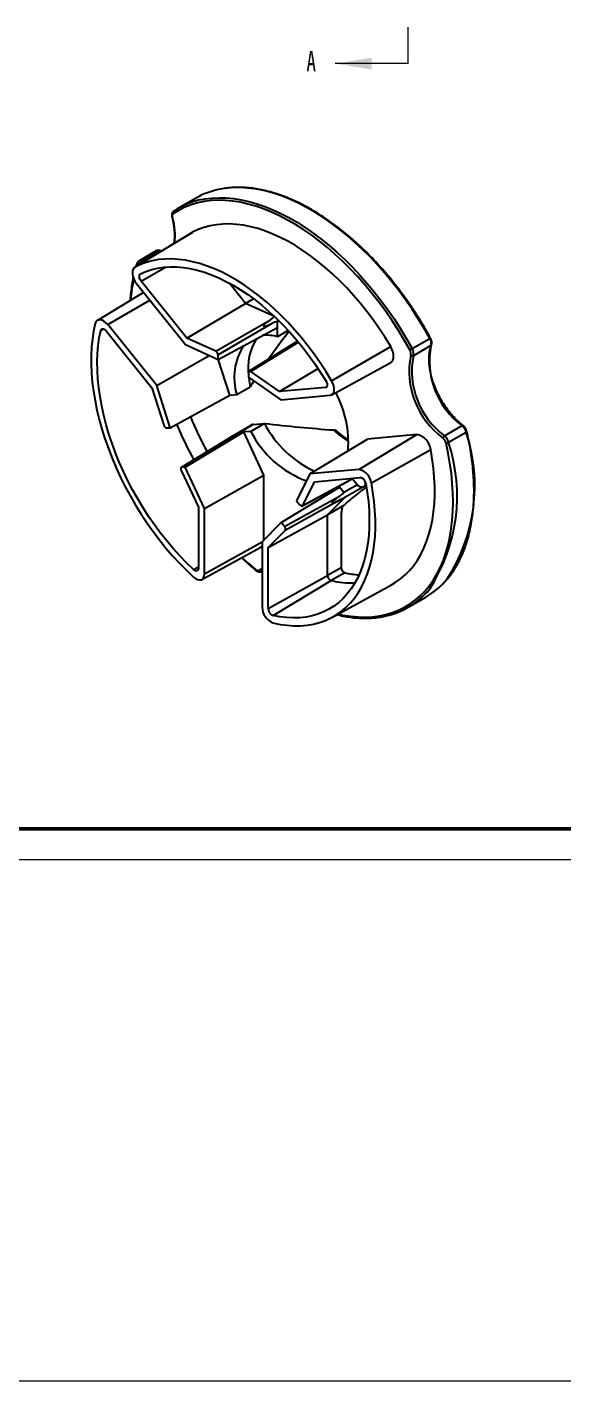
# Model space of a CAD drawing. Header units: millimetres. Extents: x 2517 to 6633, y 792 to 3241.
# Drawn here: x 3525.3 to 3553.3, y 1110 to 1180.5 of the extents above; entities that cross this region are included whole.
import ezdxf

# ---------------------------------------------------------------- set-up
doc = ezdxf.new("R2010")
doc.units = ezdxf.units.MM
doc.linetypes.add('HIDDEN', pattern=[9.525, 6.35, -3.175])
for name, color, linetype, lineweight in [('尺寸标注', 2, 'Continuous', 9), ('引导线', 6, 'Continuous', 9), ('粗实线', 9, 'Continuous', 50)]:
    doc.layers.add(name, color=color, linetype=linetype, lineweight=lineweight)
doc.styles.add('SLDTEXTSTYLE4', font='TXT', dxfattribs={"width": 0.7})

msp = doc.modelspace()

# ---------------------------------------------------------------- linework, layer by layer
at = {"color": 7, "linetype": 'HIDDEN', "lineweight": 18}
msp.add_line((3545.1966, 1178.6092), (3545.1966, 1180.5142), dxfattribs=at)
at = {"color": 7, "linetype": 'Continuous', "lineweight": 18}
msp.add_line((3545.1966, 1178.6092), (3541.3866, 1178.6092), dxfattribs=at)
at = {"color": 7, "linetype": 'Continuous', "lineweight": 25}
for p, q in [((3534.1104, 1171.5877), (3533.1912, 1171.057)), ((3533.9459, 1169.8159), (3530.9434, 1167.9959)), ((3530.9539, 1168.0018), (3533.9577, 1169.8225)), ((3533.9577, 1169.8225), (3533.9459, 1169.8159)), ((3532.0685, 1168.8475), (3531.1493, 1168.3168)), ((3532.2184, 1168.8514), (3531.2992, 1168.3208)), ((3531.0511, 1168.1893), (3531.0044, 1168.0329)), ((3531.0387, 1167.1425), (3533.5941, 1163.9636)), ((3533.6636, 1164.3013), (3531.2799, 1167.2666)), ((3531.4046, 1166.6874), (3528.9988, 1165.2291)), ((3533.6636, 1164.3013), (3536.7158, 1166.1129)), ((3537.1339, 1166.3543), (3536.7158, 1166.1129)), ((3538.2213, 1165.4265), (3536.7158, 1166.1129)), ((3532.0914, 1161.8256), (3529.5361, 1165.0045)), ((3535.1667, 1163.616), (3538.0109, 1165.2641)), ((3538.128, 1165.0747), (3535.2839, 1163.4266)), ((3538.3775, 1164.8627), (3538.3775, 1165.1739)), ((3529.4592, 1164.676), (3531.8429, 1161.7107)), ((3535.1667, 1163.616), (3533.6636, 1164.3013)), ((3535.2839, 1163.1932), (3538.3775, 1164.8627)), ((3538.3775, 1164.3728), (3538.3775, 1164.8627)), ((3538.9455, 1164.7007), (3538.3775, 1164.3728)), ((3533.5941, 1163.9636), (3535.2839, 1163.1932)), ((3539.236, 1164.0228), (3536.9046, 1162.576)), ((3539.4374, 1164.139), (3539.236, 1164.0228)), ((3541.2049, 1162.084), (3544.2822, 1163.8623)), ((3545.4028, 1163.7529), (3546.322, 1164.2836)), ((3546.3811, 1163.9163), (3545.4618, 1163.3857)), ((3532.0914, 1161.8256), (3534.8279, 1163.4011)), ((3535.2839, 1163.1932), (3535.2839, 1163.4266)), ((3535.891, 1161.3249), (3535.2992, 1163.2015)), ((3541.2077, 1161.3487), (3544.2853, 1163.0387)), ((3536.8749, 1162.5081), (3536.8749, 1162.2747)), ((3536.8749, 1162.2747), (3538.5647, 1161.0942)), ((3538.4952, 1161.5121), (3536.9921, 1162.5623)), ((3538.4952, 1161.5121), (3540.4978, 1162.7188)), ((3531.8429, 1161.7107), (3532.4576, 1159.7614)), ((3532.7825, 1159.6343), (3532.0914, 1161.8256)), ((3536.2584, 1161.3577), (3536.9655, 1161.7659)), ((3540.8789, 1161.7253), (3538.4952, 1161.5121)), ((3532.7825, 1159.6343), (3535.891, 1161.3249)), ((3535.891, 1161.3249), (3536.2584, 1161.3577)), ((3538.5647, 1161.0942), (3541.1201, 1161.3227)), ((3532.6075, 1159.6186), (3532.7825, 1159.6343)), ((3533.5781, 1157.5839), (3536.6335, 1159.4113)), ((3537.0862, 1159.7944), (3536.1068, 1159.229)), ((3537.1071, 1159.7986), (3536.4, 1159.3904)), ((3536.6335, 1159.4113), (3536.4, 1159.3904)), ((3537.0009, 1159.4441), (3536.6335, 1159.4113)), ((3537.6704, 1157.1646), (3536.6335, 1159.4113)), ((3537.708, 1159.8523), (3537.0009, 1159.4441)), ((3537.1071, 1159.7986), (3537.708, 1159.8523)), ((3547.0821, 1159.2095), (3548.0014, 1159.7401)), ((3548.2217, 1159.3873), (3547.3024, 1158.8567)), ((3535.8792, 1159.0952), (3533.3799, 1157.5608)), ((3536.1271, 1159.2406), (3533.403, 1157.5682)), ((3535.8802, 1159.0935), (3536.1271, 1159.2406)), ((3540.0673, 1157.2213), (3543.0664, 1159.0436)), ((3542.6227, 1157.4497), (3545.6368, 1159.2734)), ((3545.6368, 1159.2734), (3543.0664, 1159.0436)), ((3543.2729, 1156.7541), (3546.365, 1158.4943)), ((3533.3703, 1157.4091), (3534.2586, 1155.4843)), ((3533.5781, 1157.5839), (3533.403, 1157.5682)), ((3534.5768, 1155.42), (3533.5781, 1157.5839)), ((3542.6227, 1157.4497), (3540.0673, 1157.2213)), ((3534.5768, 1155.42), (3537.6704, 1157.1646)), ((3537.6704, 1153.7745), (3537.6704, 1157.1646)), ((3538.5807, 1154.6959), (3541.6064, 1156.5404)), ((3540.0673, 1157.2213), (3539.3763, 1155.8278)), ((3539.678, 1155.5549), (3542.1868, 1156.9088)), ((3539.7012, 1155.5798), (3540.3159, 1156.8193)), ((3540.3159, 1156.8193), (3542.6996, 1157.0324)), ((3541.6064, 1156.5404), (3541.5755, 1156.5789)), ((3541.8399, 1156.25), (3541.6064, 1156.5404)), ((3542.547, 1156.6582), (3541.8399, 1156.25)), ((3542.8612, 1156.5518), (3541.8836, 1155.9874)), ((3542.2962, 1156.9702), (3542.547, 1156.6582)), ((3542.3282, 1156.9886), (3542.35, 1157.0012)), ((3542.9339, 1156.5774), (3542.8612, 1156.5518)), ((3538.7557, 1154.4782), (3541.6224, 1156.0682)), ((3541.6552, 1155.8713), (3538.7885, 1154.2812)), ((3539.3763, 1155.8278), (3539.5513, 1155.6101)), ((3540.9938, 1155.0868), (3541.8836, 1155.9874)), ((3534.2586, 1155.4843), (3534.2586, 1152.3059)), ((3534.5768, 1152.0127), (3534.5768, 1155.42)), ((3541.7774, 1155.5392), (3540.9938, 1155.0868)), ((3538.5807, 1154.6959), (3537.582, 1153.6851)), ((3537.9002, 1153.3821), (3540.9938, 1155.0868)), ((3538.7557, 1154.4782), (3538.5807, 1154.6959)), ((3540.9938, 1151.9283), (3540.9938, 1155.0868)), ((3541.7009, 1155.0876), (3541.7009, 1152.3365)), ((3537.9002, 1153.3821), (3538.7885, 1154.2812)), ((3534.4434, 1151.7243), (3537.521, 1153.4144)), ((3537.582, 1153.6851), (3537.582, 1150.2777)), ((3537.9002, 1150.2036), (3537.9002, 1153.3821)), ((3541.7009, 1152.3365), (3540.9938, 1151.9283)), ((3537.5543, 1152.1466), (3537.582, 1152.1627)), ((3537.5704, 1152.1575), (3537.5548, 1152.1469)), ((3537.582, 1152.1666), (3537.5704, 1152.1575)), ((3537.9002, 1150.2036), (3540.9938, 1151.9283)), ((3538.1515, 1149.8438), (3541.1765, 1151.6666)), ((3541.8837, 1152.0748), (3541.1765, 1151.6666)), ((3541.2514, 1149.7599), (3544.329, 1151.4499)), ((3545.1902, 1150.2718), (3546.1094, 1150.8025))]:
    msp.add_line(p, q, dxfattribs=at)
at = {"color": 8, "linetype": 'Continuous', "lineweight": 25}
for p, q in [((3532.3054, 1168.8215), (3532.2184, 1168.8514)), ((3531.0758, 1168.1185), (3531.0596, 1168.0663)), ((3531.2576, 1168.1863), (3531.241, 1168.1924)), ((3531.2799, 1167.2666), (3532.5416, 1168.0042)), ((3531.2992, 1168.3208), (3531.4151, 1168.2818)), ((3536.7158, 1166.1129), (3535.8609, 1167.1764)), ((3529.5361, 1165.0045), (3531.7275, 1166.2857)), ((3538.2269, 1165.4298), (3538.2213, 1165.4265)), ((3538.4491, 1165.2153), (3538.3775, 1165.1739)), ((3529.1724, 1164.6976), (3529.3221, 1164.7805)), ((3539.4698, 1164.0999), (3536.9921, 1162.5623)), ((3540.8789, 1161.7253), (3540.9523, 1161.7697)), ((3539.7012, 1155.5798), (3542.3322, 1156.9996)), ((3534.5768, 1152.0127), (3537.5885, 1153.6916)), ((3534.0073, 1152.2362), (3534.2586, 1152.3846)), ((3537.4456, 1152.2006), (3537.582, 1152.2918)), ((3537.5704, 1152.1575), (3537.582, 1152.1643))]:
    msp.add_line(p, q, dxfattribs=at)
at = {"color": 8, "linetype": 'Continuous', "lineweight": 25, "flags": 128}
for points in [[(3546.322, 1164.2836), (3546.0267, 1164.8028), (3545.7167, 1165.313), (3545.3928, 1165.813), (3545.0559, 1166.3016), (3544.7066, 1166.7776), (3544.346, 1167.2397), (3543.9749, 1167.6868), (3543.5942, 1168.1179), (3543.2049, 1168.5318), (3542.8079, 1168.9275), (3542.4043, 1169.3041), (3541.9949, 1169.6605), (3541.5809, 1169.996), (3541.1632, 1170.3097), (3540.7429, 1170.6008), (3540.3211, 1170.8686), (3539.8987, 1171.1124), (3539.4769, 1171.3317), (3539.0566, 1171.5258), (3538.6389, 1171.6944), (3538.2249, 1171.8369), (3537.8155, 1171.9531), (3537.4119, 1172.0426), (3537.0149, 1172.1052), (3536.6256, 1172.1408), (3536.2449, 1172.1493), (3535.8738, 1172.1306), (3535.5132, 1172.0849), (3535.3869, 1172.0619)], [(3534.4738, 1171.5325), (3534.5939, 1171.5542), (3534.9545, 1171.5999), (3535.3256, 1171.6186), (3535.7063, 1171.6101), (3536.0956, 1171.5745), (3536.4926, 1171.5119), (3536.8963, 1171.4224), (3537.3057, 1171.3062), (3537.7197, 1171.1637), (3538.1374, 1170.9952), (3538.5576, 1170.801), (3538.9795, 1170.5818), (3539.4019, 1170.3379), (3539.8237, 1170.0701), (3540.244, 1169.779), (3540.6616, 1169.4654), (3541.0757, 1169.1299), (3541.485, 1168.7734), (3541.8887, 1168.3968), (3542.2857, 1168.0011), (3542.675, 1167.5872), (3543.0557, 1167.1562), (3543.4268, 1166.709), (3543.7874, 1166.2469), (3544.1366, 1165.771), (3544.4736, 1165.2824), (3544.7975, 1164.7823), (3545.1074, 1164.2721), (3545.4028, 1163.7529)], [(3532.9153, 1170.5746), (3532.9037, 1170.5775), (3532.8953, 1170.5818), (3532.8903, 1170.5875), (3532.8894, 1170.5899)], [(3548.2217, 1159.3873), (3548.2342, 1159.3956), (3548.2436, 1159.4041), (3548.2496, 1159.4126), (3548.2519, 1159.4206), (3548.2515, 1159.4248)], [(3541.5424, 1149.9197), (3541.8096, 1149.8638), (3542.2031, 1149.8026), (3542.5889, 1149.7683), (3542.966, 1149.7609), (3543.3337, 1149.7803), (3543.6909, 1149.8267), (3544.0368, 1149.8997), (3544.3705, 1149.9994), (3544.6912, 1150.1254), (3544.9981, 1150.2774), (3545.2904, 1150.455), (3545.5675, 1150.6578), (3545.8286, 1150.8854), (3546.073, 1151.137), (3546.3002, 1151.4122), (3546.5096, 1151.7101), (3546.7008, 1152.0302), (3546.8731, 1152.3715), (3547.0262, 1152.7333), (3547.1597, 1153.1147), (3547.2734, 1153.5146), (3547.3668, 1153.9322), (3547.4397, 1154.3664), (3547.4921, 1154.816), (3547.5237, 1155.2801), (3547.5345, 1155.7573), (3547.5245, 1156.2467), (3547.4936, 1156.7469), (3547.442, 1157.2567), (3547.3697, 1157.7748), (3547.277, 1158.3), (3547.1641, 1158.8309)], [(3536.5323, 1152.8714), (3536.8303, 1152.5951), (3537.2361, 1152.2409)]]:
    msp.add_lwpolyline(points, dxfattribs=at)
at = {"color": 7, "linetype": 'Continuous', "lineweight": 25, "flags": 128}
for points in [[(3545.2803, 1163.6863), (3544.9874, 1164.2012), (3544.68, 1164.7072), (3544.3588, 1165.2031), (3544.0247, 1165.6876), (3543.6784, 1166.1596), (3543.3208, 1166.6178), (3542.9528, 1167.0612), (3542.5753, 1167.4887), (3542.1892, 1167.8992), (3541.7955, 1168.2916), (3541.3952, 1168.665), (3540.9893, 1169.0185), (3540.5787, 1169.3512), (3540.1645, 1169.6623), (3539.7477, 1169.9509), (3539.3294, 1170.2165), (3538.9105, 1170.4583), (3538.4922, 1170.6757), (3538.0754, 1170.8683), (3537.6612, 1171.0354), (3537.2507, 1171.1767), (3536.8447, 1171.2919), (3536.4444, 1171.3807), (3536.0507, 1171.4428), (3535.6647, 1171.4781), (3535.2871, 1171.4865), (3534.9191, 1171.468), (3534.5615, 1171.4226), (3534.2152, 1171.3505), (3533.8811, 1171.2518), (3533.5599, 1171.1267), (3533.2525, 1170.9756), (3532.9596, 1170.7989)], [(3544.2822, 1163.8623), (3543.9913, 1164.3356), (3543.6869, 1164.7987), (3543.3698, 1165.2501), (3543.0409, 1165.6887), (3542.7011, 1166.1132), (3542.3514, 1166.5225), (3541.9927, 1166.9153), (3541.626, 1167.2908), (3541.2523, 1167.6477), (3540.8728, 1167.985), (3540.4883, 1168.302), (3540.1001, 1168.5976), (3539.7091, 1168.8711), (3539.3165, 1169.1216), (3538.9234, 1169.3486), (3538.5308, 1169.5513), (3538.1398, 1169.7292), (3537.7516, 1169.8819), (3537.3671, 1170.0088), (3536.9876, 1170.1097), (3536.6139, 1170.1842), (3536.2472, 1170.2321), (3535.8885, 1170.2534), (3535.5388, 1170.2479), (3535.199, 1170.2157), (3534.8701, 1170.1569), (3534.553, 1170.0716), (3534.2486, 1169.96), (3533.9577, 1169.8225)], [(3530.9539, 1168.0018), (3530.8888, 1167.9484), (3530.8435, 1167.8688), (3530.8205, 1167.7671), (3530.8209, 1167.6489), (3530.8448, 1167.5204), (3530.8909, 1167.3885), (3530.9567, 1167.2603), (3531.0387, 1167.1425)], [(3541.2049, 1162.084), (3540.9161, 1162.554), (3540.6139, 1163.0137), (3540.299, 1163.4619), (3539.9725, 1163.8974), (3539.6351, 1164.3189), (3539.2879, 1164.7252), (3538.9317, 1165.1153), (3538.5676, 1165.488), (3538.1966, 1165.8424), (3537.8197, 1166.1774), (3537.438, 1166.4921), (3537.0526, 1166.7856), (3536.6644, 1167.0571), (3536.2746, 1167.3059), (3535.8842, 1167.5312), (3535.4944, 1167.7325), (3535.1062, 1167.9092), (3534.7208, 1168.0607), (3534.339, 1168.1868), (3533.9622, 1168.2869), (3533.5912, 1168.3609), (3533.2271, 1168.4085), (3532.8709, 1168.4296), (3532.5237, 1168.4242), (3532.1863, 1168.3922), (3531.8598, 1168.3338), (3531.5449, 1168.2491), (3531.2427, 1168.1383), (3530.9539, 1168.0018)], [(3531.2445, 1167.6458), (3531.5292, 1167.772), (3531.8271, 1167.8726), (3532.1371, 1167.9474), (3532.4585, 1167.996), (3532.7902, 1168.0185), (3533.1314, 1168.0146), (3533.4811, 1167.9844), (3533.8383, 1167.9281), (3534.2019, 1167.8457), (3534.5709, 1167.7375), (3534.9442, 1167.6039), (3535.3208, 1167.4451), (3535.6995, 1167.2617), (3536.0794, 1167.0542), (3536.4593, 1166.8231), (3536.838, 1166.5692), (3537.2146, 1166.2932), (3537.5879, 1165.9958), (3537.9569, 1165.678), (3538.3205, 1165.3405), (3538.6777, 1164.9845), (3539.0274, 1164.6109), (3539.3686, 1164.2209), (3539.7003, 1163.8154), (3540.0217, 1163.3957), (3540.3317, 1162.963), (3540.6295, 1162.5185), (3540.9143, 1162.0636)], [(3531.2799, 1167.2666), (3531.2436, 1167.3188), (3531.2145, 1167.3757), (3531.1943, 1167.4342), (3531.1839, 1167.4911), (3531.1841, 1167.5433), (3531.1947, 1167.5881), (3531.2152, 1167.6228), (3531.2445, 1167.6458)], [(3528.8859, 1165.0595), (3528.8029, 1164.667), (3528.7401, 1164.2584), (3528.6977, 1163.8348), (3528.6758, 1163.3974), (3528.6744, 1162.9474), (3528.6936, 1162.4861), (3528.7334, 1162.0147), (3528.7935, 1161.5346), (3528.8739, 1161.0471), (3528.9742, 1160.5536), (3529.0943, 1160.0554), (3529.2339, 1159.5538), (3529.3924, 1159.0504), (3529.5695, 1158.5465), (3529.7646, 1158.0434), (3529.9774, 1157.5427), (3530.207, 1157.0456), (3530.453, 1156.5536), (3530.7146, 1156.068), (3530.9911, 1155.5902), (3531.2817, 1155.1215), (3531.5857, 1154.6632), (3531.9021, 1154.2166), (3532.2301, 1153.7829), (3532.5689, 1153.3634), (3532.9173, 1152.9591), (3533.2746, 1152.5712), (3533.6397, 1152.2008), (3534.0115, 1151.849)], [(3529.5361, 1165.0045), (3529.4423, 1165.1055), (3529.3417, 1165.1842), (3529.2397, 1165.2365), (3529.1417, 1165.2596), (3529.053, 1165.2523), (3528.9783, 1165.2149), (3528.9216, 1165.1495), (3528.8859, 1165.0595)], [(3534.0073, 1152.2362), (3533.647, 1152.5836), (3533.2937, 1152.9491), (3532.9484, 1153.3317), (3532.6121, 1153.7301), (3532.2858, 1154.1433), (3531.9703, 1154.5701), (3531.6667, 1155.0092), (3531.3758, 1155.4594), (3531.0983, 1155.9194), (3530.8352, 1156.3879), (3530.5872, 1156.8635), (3530.3549, 1157.3449), (3530.1391, 1157.8306), (3529.9403, 1158.3194), (3529.7592, 1158.8097), (3529.5963, 1159.3002), (3529.452, 1159.7894), (3529.3267, 1160.276), (3529.2208, 1160.7585), (3529.1346, 1161.2357), (3529.0684, 1161.706), (3529.0224, 1162.1681), (3528.9966, 1162.6208), (3528.9912, 1163.0627), (3529.0061, 1163.4925), (3529.0414, 1163.9091), (3529.0969, 1164.3112), (3529.1724, 1164.6976)], [(3529.1724, 1164.6976), (3529.1877, 1164.738), (3529.2124, 1164.7676), (3529.2452, 1164.7847), (3529.2844, 1164.7884), (3529.3277, 1164.7785), (3529.3729, 1164.7555), (3529.4176, 1164.7207), (3529.4592, 1164.676)], [(3544.2853, 1163.0387), (3544.3381, 1163.0782), (3544.3898, 1163.1497), (3544.4224, 1163.2422), (3544.4346, 1163.3518), (3544.4259, 1163.4739), (3544.3966, 1163.6034), (3544.3481, 1163.7347), (3544.2822, 1163.8623)], [(3536.8843, 1162.2682), (3536.9091, 1162.0777), (3536.9655, 1161.7659)], [(3540.9143, 1162.0636), (3540.9436, 1162.0068), (3540.9641, 1161.9483), (3540.9747, 1161.8913), (3540.9749, 1161.8389), (3540.9645, 1161.794), (3540.9443, 1161.7589), (3540.9152, 1161.7355), (3540.8789, 1161.7253)], [(3541.1201, 1161.3227), (3541.2021, 1161.3457), (3541.2679, 1161.398), (3541.3139, 1161.4767), (3541.3379, 1161.5776), (3541.3383, 1161.6953), (3541.3153, 1161.8236), (3541.27, 1161.9555), (3541.2049, 1162.084)], [(3544.329, 1151.4499), (3544.5232, 1151.5648), (3544.7867, 1151.7496), (3545.0344, 1151.9591), (3545.2657, 1152.1927), (3545.48, 1152.4497), (3545.6765, 1152.7294), (3545.8549, 1153.031), (3546.0145, 1153.3537), (3546.1551, 1153.6966), (3546.276, 1154.0587), (3546.3771, 1154.4391), (3546.4581, 1154.8366), (3546.5186, 1155.2502), (3546.5586, 1155.6788), (3546.578, 1156.121), (3546.5766, 1156.5758), (3546.5545, 1157.0418), (3546.5118, 1157.5178), (3546.4486, 1158.0024), (3546.365, 1158.4943)], [(3538.1473, 1149.4614), (3538.5191, 1149.384), (3538.8842, 1149.3329), (3539.2414, 1149.3083), (3539.5899, 1149.3102), (3539.9287, 1149.3387), (3540.2567, 1149.3936), (3540.5731, 1149.4749), (3540.8771, 1149.5822), (3541.1677, 1149.7154), (3541.4442, 1149.8739), (3541.7058, 1150.0575), (3541.9518, 1150.2655), (3542.1814, 1150.4974), (3542.3941, 1150.7526), (3542.5893, 1151.0303), (3542.7664, 1151.3297), (3542.9249, 1151.6501), (3543.0644, 1151.9906), (3543.1846, 1152.3501), (3543.2849, 1152.7278), (3543.3653, 1153.1225), (3543.4254, 1153.5332), (3543.4651, 1153.9587), (3543.4844, 1154.3978), (3543.483, 1154.8493), (3543.4611, 1155.312), (3543.4187, 1155.7846), (3543.3559, 1156.2658), (3543.2729, 1156.7541)], [(3542.9864, 1156.7229), (3543.0619, 1156.2493), (3543.1174, 1155.7832), (3543.1527, 1155.3259), (3543.1676, 1154.8788), (3543.1622, 1154.4432), (3543.1364, 1154.0203), (3543.0904, 1153.6113), (3543.0241, 1153.2174), (3542.938, 1152.8398), (3542.8321, 1152.4795), (3542.7068, 1152.1375), (3542.5625, 1151.8149), (3542.3996, 1151.5126), (3542.2185, 1151.2314), (3542.0197, 1150.9721), (3541.8039, 1150.7355), (3541.5716, 1150.5223), (3541.3236, 1150.3331), (3541.0605, 1150.1684), (3540.783, 1150.0287), (3540.4921, 1149.9144), (3540.1885, 1149.8259), (3539.873, 1149.7633), (3539.5467, 1149.7268), (3539.2104, 1149.7167), (3538.8651, 1149.7328), (3538.5118, 1149.7752), (3538.1515, 1149.8438)], [(3537.521, 1153.4144), (3537.5789, 1153.459), (3537.582, 1153.4624)], [(3534.2586, 1152.3059), (3534.2534, 1152.2569), (3534.2378, 1152.2168), (3534.2129, 1152.1875), (3534.1798, 1152.1708), (3534.1405, 1152.1675), (3534.0971, 1152.1778), (3534.0519, 1152.2011), (3534.0073, 1152.2362)], [(3534.0115, 1151.849), (3534.1122, 1151.7712), (3534.2142, 1151.72), (3534.3119, 1151.698), (3534.4001, 1151.7065), (3534.4742, 1151.745), (3534.5301, 1151.8114), (3534.5649, 1151.9023), (3534.5768, 1152.0127)]]:
    msp.add_lwpolyline(points, dxfattribs=at)
at = {"color": 7, "linetype": 'Continuous', "lineweight": 25}
for centre, radius, start, end in [((3536.1664, 1168.0087), 4.1275, 100.887323, 119.876839), ((3535.247, 1167.4839), 4.1217, 100.811881, 123.391816), ((3533.1022, 1170.6542), 0.2032, 134.589388, 203.072155), ((3533.0318, 1170.8527), 0.09, 126.264163, 216.679585), ((3531.1887, 1168.0877), 0.117, 63.432286, 164.715955), ((3531.3741, 1168.2094), 0.1342, 123.929641, 187.313422), ((3537.7978, 1162.4219), 2.0352, 73.450782, 95.30296), ((3539.2321, 1162.2447), 3.1031, 147.515402, 196.609), ((3539.691, 1162.7566), 2.8435, 147.760122, 187.978394), ((3544.0559, 1166.0853), 2.6934, 297.038002, 300.003655), ((3544.9831, 1163.4973), 0.3522, 345.807412, 32.46161), ((3545.0065, 1163.5008), 0.4696, 345.807412, 32.46161), ((3550.4866, 1163.1068), 4.1846, 168.845331, 233.566029), ((3545.9257, 1164.0315), 0.4696, 345.807412, 32.46161), ((3549.5717, 1162.5763), 4.3284, 168.881676, 233.529684), ((3545.411, 1163.4951), 0.1207, 224.249016, 294.902098), ((3549.5942, 1162.5866), 4.2089, 169.055393, 233.355967), ((3536.5901, 1158.8645), 5.4856, 355.469147, 28.301215), ((3549.5012, 1166.63), 16.922, 202.290509, 209.156807), ((3548.7699, 1166.2099), 16.895, 202.213524, 209.236629), ((3541.6838, 1161.786), 5.2358, 206.568989, 249.980872), ((3542.6397, 1162.4153), 5.558, 207.460911, 245.223212), ((3547.588, 1159.2368), 0.6513, 13.361024, 50.606151), ((3545.4848, 1158.4015), 0.885, 6.015131, 80.112566), ((3547.1784, 1159.0518), 0.1848, 121.412391, 166.302245), ((3546.6889, 1158.718), 0.4885, 13.361024, 50.606151), ((3546.6688, 1158.7062), 0.6513, 13.361024, 50.606151), ((3547.1952, 1159.0485), 0.2198, 261.88473, 299.212957), ((3542.4779, 1156.6627), 0.8002, 6.558197, 79.5695), ((3542.6353, 1156.6853), 0.3531, 6.125402, 79.503951), ((3541.9875, 1152.342), 0.2867, 181.103393, 248.758141), ((3537.366, 1152.3512), 0.1704, 220.335677, 297.881277), ((3537.5314, 1152.2468), 0.0974, 208.327351, 293.577543), ((3541.2804, 1151.9338), 0.2867, 181.103393, 248.758141), ((3542.2745, 1156.3976), 4.8568, 256.934745, 271.685683), ((3543.025, 1157.0862), 5.1397, 257.169781, 265.609963), ((3544.009, 1154.4095), 4.174, 300.212837, 320.386311), ((3543.1374, 1153.828), 4.1048, 279.893932, 320.322989), ((3538.4815, 1150.2967), 0.8996, 181.206262, 248.195966), ((3538.2943, 1150.2112), 0.3943, 181.103393, 248.758141)]:
    msp.add_arc(centre, radius, start, end, dxfattribs=at)
at = {"color": 8, "linetype": 'Continuous', "lineweight": 25}
for centre, radius, start, end in [((3529.7961, 1169.6709), 3.2475, 352.598354, 16.158105), ((3532.1475, 1168.6952), 0.1716, 65.597955, 117.416996), ((3532.2485, 1168.8056), 0.0548, 71.916809, 123.224801), ((3531.118, 1168.173), 0.0689, 166.28338, 232.196547), ((3531.2285, 1168.1617), 0.1741, 66.051795, 117.901432), ((3539.5781, 1165.6261), 8.8671, 168.503702, 175.760178), ((3546.1962, 1164.5244), 0.2718, 297.587756, 306.5162), ((3546.3522, 1163.9689), 0.06, 298.736522, 338.479151), ((3544.6896, 1163.1606), 4.9751, 227.122434, 238.495338), ((3539.739, 1156.6099), 8.9258, 326.99623, 18.129488), ((3548.0302, 1159.7052), 0.0454, 63.382651, 129.509906), ((3538.8292, 1156.0799), 8.9167, 326.874857, 18.144469), ((3537.2681, 1152.2282), 0.0345, 158.304415, 221.709041)]:
    msp.add_arc(centre, radius, start, end, dxfattribs=at)
at = {"color": 7, "linetype": 'Continuous', "lineweight": 25}
for centre, major_axis, ratio, start_param, end_param in [((3530.134, 1160.5784), (8.0882, 4.8473), 0.0135011, 6.0458244, 6.2924836), ((3530.134, 1160.5784), (8.2432, 4.5968), 0.0151125, 6.274758, 6.5214173), ((3538.7204, 1160.6224), (4.0491, 6.6443), 0.2690752, 1.0928152, 1.3415407), ((3535.1778, 1163.4878), (-0.075, 0.1299), 0.5775769, 3.9272768, 5.6024547), ((3536.981, 1162.4468), (-0.075, 0.13), 0.5771863, 5.3933533, 7.0685311), ((3538.7204, 1160.6224), (4.0491, 6.6443), 0.2690752, 1.5156327, 1.5626632), ((3532.5545, 1159.7554), (-0.075, 0.1299), 0.5774969, 1.2048029, 2.8799807), ((3528.3687, 1154.5309), (8.0322, 4.8592), 0.0057553, 0.0117667, 0.2584259), ((3537.4228, 1159.7577), (0.3386, -0.0343), 0.073042, 2.7788773, 3.0405954), ((3538.8659, 1160.2474), (7.0383, -0.7135), 0.072975, 4.5545304, 5.0735789), ((3533.4561, 1157.4315), (-0.075, 0.1299), 0.5773016, 6.0213256, 7.6965034), ((3542.7212, 1156.699), (0.2051, -0.0922), 0.6239313, 4.0279068, 5.7034229), ((3533.6671, 1151.4722), (8.1731, 4.7773), 0.0204228, 6.0395737, 6.2862329), ((3533.6671, 1151.4722), (8.2168, 4.5158), 0.0035939, 6.2710935, 6.5177528), ((3539.6043, 1155.6856), (-0.075, 0.13), 0.5772661, 1.8331212, 3.508299), ((3538.7027, 1154.4028), (-0.075, 0.1299), 0.5774614, 3.2986119, 4.9737897)]:
    msp.add_ellipse(centre, major_axis=major_axis, ratio=ratio, start_param=start_param, end_param=end_param, dxfattribs=at)
for points, knots in [([(3546.3579, 1164.306), (3546.3108, 1164.3908), (3546.1742, 1164.6367), (3545.9382, 1165.0382), (3545.6464, 1165.5071), (3545.3427, 1165.9669), (3545.0279, 1166.4166), (3544.7027, 1166.8552), (3544.3678, 1167.2819), (3544.0239, 1167.6956), (3543.6716, 1168.0956), (3543.3118, 1168.481), (3542.9451, 1168.851), (3542.5725, 1169.2048), (3542.1945, 1169.5416), (3541.8121, 1169.8607), (3541.426, 1170.1614), (3541.0371, 1170.4432), (3540.6461, 1170.7053), (3540.2538, 1170.9472), (3539.8611, 1171.1684), (3539.4689, 1171.3684), (3539.0779, 1171.5468), (3538.6889, 1171.7031), (3538.3029, 1171.837), (3537.9205, 1171.9482), (3537.5427, 1172.0364), (3537.1703, 1172.1015), (3536.8041, 1172.1432), (3536.445, 1172.1613), (3536.0933, 1172.1567), (3535.7515, 1172.126), (3535.5227, 1172.0961), (3535.411, 1172.07), (3535.4071, 1172.0691)], [0, 0, 0, 0, 0.0172257, 0.0499365, 0.0826495, 0.1153629, 0.1480771, 0.1807925, 0.2135092, 0.2462277, 0.2789483, 0.3116714, 0.3443971, 0.3771259, 0.409858, 0.4425935, 0.4753326, 0.5080755, 0.5408219, 0.5735717, 0.6063245, 0.6390795, 0.6718358, 0.7045912, 0.7373437, 0.7700905, 0.8028282, 0.8355529, 0.8682599, 0.9009445, 0.9336017, 0.9662274, 0.9988184, 1, 1, 1, 1]), ([(3532.975, 1170.9231), (3532.9613, 1170.9123), (3532.9292, 1170.8872), (3532.8947, 1170.8309), (3532.8744, 1170.7589), (3532.8709, 1170.6774), (3532.8832, 1170.6191), (3532.8894, 1170.5899)], [0, 0, 0, 0, 0.1497799, 0.3504634, 0.5562529, 0.7777303, 1, 1, 1, 1]), ([(3532.8894, 1170.5899), (3532.9004, 1170.5464), (3532.9326, 1170.4199), (3532.9729, 1170.2133), (3533.0042, 1169.9743), (3533.018, 1169.7437), (3533.0135, 1169.5244), (3532.9981, 1169.3506), (3532.978, 1169.2561), (3532.9715, 1169.2252)], [0, 0, 0, 0, 0.0874573, 0.2541127, 0.4206582, 0.5870447, 0.7532834, 0.9194184, 1, 1, 1, 1]), ([(3532.2656, 1168.8576), (3532.2497, 1168.8627), (3532.2103, 1168.8753), (3532.1474, 1168.8759), (3532.0937, 1168.8649), (3532.071, 1168.847), (3532.0662, 1168.8433)], [0, 0, 0, 0, 0.2341706, 0.5802076, 0.9113577, 1, 1, 1, 1]), ([(3532.329, 1168.8358), (3532.3266, 1168.8365), (3532.3058, 1168.8422), (3532.2845, 1168.8504), (3532.2656, 1168.8576)], [0, 0, 0, 0, 0.11749, 1, 1, 1, 1]), ([(3531.1472, 1168.3128), (3531.1318, 1168.3029), (3531.0967, 1168.2803), (3531.0673, 1168.2339), (3531.0551, 1168.2005), (3531.0511, 1168.1893)], [0, 0, 0, 0, 0.3424531, 0.7788409, 1, 1, 1, 1]), ([(3530.8659, 1167.4636), (3530.8484, 1167.3797), (3530.8032, 1167.1637), (3530.7518, 1166.799), (3530.7151, 1166.482), (3530.7051, 1166.299), (3530.7031, 1166.2621)], [0, 0, 0, 0, 0.2199523, 0.5663274, 0.9127729, 1, 1, 1, 1]), ([(3538.0109, 1165.2641), (3537.9422, 1165.2176), (3537.8746, 1165.1701), (3537.7782, 1165.0937), (3537.7468, 1165.0675), (3537.7032, 1165.0243), (3537.6892, 1165.0093), (3537.6709, 1164.9842), (3537.6652, 1164.9754), (3537.657, 1164.9556), (3537.6536, 1164.9416), (3537.6715, 1164.9223), (3537.6841, 1164.9215), (3537.7058, 1164.9205), (3537.7164, 1164.9214), (3537.7474, 1164.9255), (3537.7674, 1164.9302), (3537.8267, 1164.9466), (3537.8652, 1164.9605), (3537.9793, 1165.0051), (3538.0538, 1165.0392), (3538.128, 1165.0747)], [0, 0, 0, 0, 0.25, 0.25, 0.375, 0.375, 0.4375, 0.4375, 0.46875, 0.46875, 0.5, 0.5, 0.53125, 0.53125, 0.5625, 0.5625, 0.625, 0.625, 0.75, 0.75, 1, 1, 1, 1]), ([(3546.408, 1163.9469), (3546.413, 1163.9626), (3546.426, 1164.0036), (3546.4295, 1164.0782), (3546.4154, 1164.1691), (3546.3885, 1164.2469), (3546.3654, 1164.2914), (3546.3579, 1164.306)], [0, 0, 0, 0, 0.1464611, 0.3821773, 0.6280043, 0.877783, 1, 1, 1, 1]), ([(3539.2361, 1164.0227), (3539.236, 1164.0227), (3539.2357, 1164.0226), (3539.2374, 1164.0234), (3539.2408, 1164.0249), (3539.247, 1164.0278), (3539.2615, 1164.0345), (3539.3142, 1164.0587), (3539.378, 1164.0881), (3539.4279, 1164.113), (3539.4439, 1164.121)], [0, 0, 0, 0, 0.015417, 0.0373873, 0.0594681, 0.0847805, 0.1261835, 0.2466366, 0.7585217, 1, 1, 1, 1]), ([(3548.0506, 1159.7457), (3548.0173, 1159.7724), (3547.9206, 1159.85), (3547.7629, 1159.9923), (3547.5805, 1160.1771), (3547.4049, 1160.3772), (3547.2375, 1160.5906), (3547.0799, 1160.8156), (3546.9334, 1161.0503), (3546.7993, 1161.2925), (3546.6787, 1161.5403), (3546.5728, 1161.7914), (3546.4823, 1162.0437), (3546.408, 1162.295), (3546.3505, 1162.5431), (3546.3103, 1162.7858), (3546.2875, 1163.021), (3546.2824, 1163.2466), (3546.2946, 1163.4608), (3546.3243, 1163.6614), (3546.3636, 1163.8226), (3546.396, 1163.9131), (3546.408, 1163.9469)], [0, 0, 0, 0, 0.0274166, 0.0797, 0.1320291, 0.184392, 0.2367833, 0.289196, 0.3416223, 0.3940541, 0.4464822, 0.4988966, 0.5512888, 0.6036505, 0.6559742, 0.708253, 0.7604826, 0.8126631, 0.8648022, 0.916921, 0.9690461, 1, 1, 1, 1]), ([(3541.3044, 1159.5148), (3541.3239, 1159.5133), (3541.3432, 1159.5117), (3541.3606, 1159.5098), (3541.3752, 1159.5082), (3541.3887, 1159.5064), (3541.3997, 1159.5045)], [0, 0, 0, 0, 0.00006050247, 0.00006050247, 0.00006050247, 0.00011136818, 0.00011136818, 0.00011136818, 0.00011136818]), ([(3541.4426, 1159.4827), (3541.4419, 1159.4836), (3541.4316, 1159.4977), (3541.4151, 1159.5012), (3541.3997, 1159.5045)], [0, 0, 0, 0, 0.06244728, 1, 1, 1, 1]), ([(3542.0824, 1158.9919), (3542.0125, 1159.0383), (3541.8661, 1159.1357), (3541.6522, 1159.3005), (3541.5104, 1159.4247), (3541.4433, 1159.4834)], [0, 0, 0, 0, 0.3251606, 0.6808216, 1, 1, 1, 1]), ([(3547.2408, 1151.7646), (3547.2962, 1151.8321), (3547.4229, 1151.9861), (3547.6022, 1152.2499), (3547.7817, 1152.5513), (3547.9443, 1152.8717), (3548.0903, 1153.2098), (3548.2193, 1153.5649), (3548.331, 1153.9363), (3548.4251, 1154.3232), (3548.5015, 1154.7247), (3548.56, 1155.1399), (3548.6004, 1155.5679), (3548.6227, 1156.0079), (3548.6268, 1156.4588), (3548.6129, 1156.9198), (3548.5808, 1157.3897), (3548.5307, 1157.8677), (3548.4627, 1158.3526), (3548.3784, 1158.835), (3548.3043, 1159.1936), (3548.26, 1159.3879), (3548.2515, 1159.4249)], [0, 0, 0, 0, 0.04094328, 0.09347805, 0.14606865, 0.19871355, 0.25140819, 0.30414607, 0.3569198, 0.40972185, 0.46254521, 0.51538364, 0.5682319, 0.62108571, 0.67394168, 0.72679663, 0.77964891, 0.83249742, 0.88534144, 0.93818061, 0.98823541, 1, 1, 1, 1]), ([(3548.2515, 1159.4249), (3548.2471, 1159.4418), (3548.2345, 1159.4899), (3548.1996, 1159.5686), (3548.1444, 1159.6541), (3548.0919, 1159.7118), (3548.0591, 1159.7387), (3548.0506, 1159.7457)], [0, 0, 0, 0, 0.1392043, 0.3955533, 0.6518446, 0.910446, 1, 1, 1, 1]), ([(3542.3491, 1157.0011), (3542.3311, 1156.9904), (3542.2792, 1156.9598), (3542.223, 1156.9294), (3542.1864, 1156.9095)], [0, 0, 0, 0, 0.3482742, 1, 1, 1, 1]), ([(3543.0044, 1156.5942), (3543.0025, 1156.5942), (3542.9869, 1156.5946), (3542.9587, 1156.5854), (3542.9339, 1156.5774)], [0, 0, 0, 0, 0.12361719, 1, 1, 1, 1]), ([(3541.6224, 1156.0682), (3541.5523, 1156.0191), (3541.4829, 1155.9686), (3541.3814, 1155.8867), (3541.348, 1155.8585), (3541.2995, 1155.8119), (3541.2836, 1155.7957), (3541.261, 1155.7686), (3541.2537, 1155.7591), (3541.2409, 1155.7379), (3541.2337, 1155.7229), (3541.2419, 1155.7031), (3541.2516, 1155.7027), (3541.2685, 1155.7022), (3541.2772, 1155.7035), (3541.3031, 1155.7087), (3541.3206, 1155.7142), (3541.373, 1155.7329), (3541.4081, 1155.7483), (3541.5136, 1155.7971), (3541.5842, 1155.8336), (3541.6552, 1155.8713)], [0, 0, 0, 0, 0.25, 0.25, 0.375, 0.375, 0.4375, 0.4375, 0.46875, 0.46875, 0.5, 0.5, 0.53125, 0.53125, 0.5625, 0.5625, 0.625, 0.625, 0.75, 0.75, 1, 1, 1, 1]), ([(3542.9684, 1156.4967), (3542.9086, 1156.4578), (3542.8478, 1156.4141), (3542.7326, 1156.3287), (3542.6775, 1156.2865), (3542.5155, 1156.1602), (3542.4141, 1156.0784), (3542.1227, 1155.8392), (3541.9427, 1155.6857), (3541.7774, 1155.5392)], [0, 0, 0, 0, 0.125, 0.125, 0.25, 0.25, 0.5, 0.5, 1, 1, 1, 1]), ([(3541.7774, 1155.5392), (3541.7522, 1155.4609), (3541.7332, 1155.3836), (3541.7073, 1155.231), (3541.7009, 1155.1573), (3541.7009, 1155.0876)], [0, 0, 0, 0, 0.5, 0.5, 1, 1, 1, 1]), ([(3536.5129, 1152.8608), (3536.6278, 1152.7523), (3536.8686, 1152.5253), (3537.1141, 1152.3151), (3537.2424, 1152.2053)], [0, 0, 0, 0, 0.4775237, 1, 1, 1, 1]), ([(3537.2424, 1152.2053), (3537.2559, 1152.1946), (3537.295, 1152.1638), (3537.3613, 1152.131), (3537.438, 1152.1162), (3537.5042, 1152.1214), (3537.5393, 1152.1409), (3537.554, 1152.149)], [0, 0, 0, 0, 0.1399193, 0.4052305, 0.6323146, 0.8454448, 1, 1, 1, 1]), ([(3541.4883, 1149.8899), (3541.5341, 1149.878), (3541.7066, 1149.8331), (3542.0007, 1149.779), (3542.3694, 1149.7279), (3542.731, 1149.7019), (3543.0854, 1149.6983), (3543.4306, 1149.7205), (3543.6759, 1149.7476), (3543.8028, 1149.7743), (3543.821, 1149.7781)], [0, 0, 0, 0, 0.0556015, 0.2090173, 0.3623584, 0.5156021, 0.6687255, 0.8217073, 0.9745307, 1, 1, 1, 1])]:
    msp.add_open_spline(points, degree=3, knots=knots, dxfattribs=at)
at = {"color": 8, "linetype": 'Continuous', "lineweight": 25}
msp.add_open_spline([(3542.9339, 1156.5774), (3542.9396, 1156.6233), (3542.947, 1156.6843), (3542.9756, 1156.7263), (3542.9826, 1156.7366)], degree=3, knots=[0, 0, 0, 0, 0.7538739, 1, 1, 1, 1], dxfattribs=at)
at = {"color": 7, "linetype": 'Continuous', "lineweight": 25}
msp.add_open_spline([(3543.0116, 1156.5248), (3542.9972, 1156.5155), (3542.9828, 1156.5061), (3542.9684, 1156.4967)], degree=3, dxfattribs=at)
at = {"color": 7, "linetype": 'Continuous', "lineweight": 18}
msp.add_solid([(3541.3866, 1178.6092), (3543.2916, 1178.3044), (3543.2916, 1178.914)], dxfattribs=at)
at = {"layer": '尺寸标注', "ltscale": 0.2}
msp.add_line((3054.3981, 1109.9512), (3957.6079, 1109.9512), dxfattribs=at)
at = {"layer": '引导线'}
msp.add_line((3493.148, 1137.1254), (3627.548, 1137.1254), dxfattribs=at)
at = {"layer": '粗实线'}
msp.add_line((3501.148, 1138.7254), (3625.948, 1138.7254), dxfattribs=at)

# ---------------------------------------------------------------- texts
at = {"color": 7, "linetype": 'Continuous', "insert": (3539.8901, 1179.2588), "char_height": 1.05, "attachment_point": 1, "style": 'SLDTEXTSTYLE4'}
msp.add_mtext('A', dxfattribs=at)

doc.saveas('drawing.dxf')
